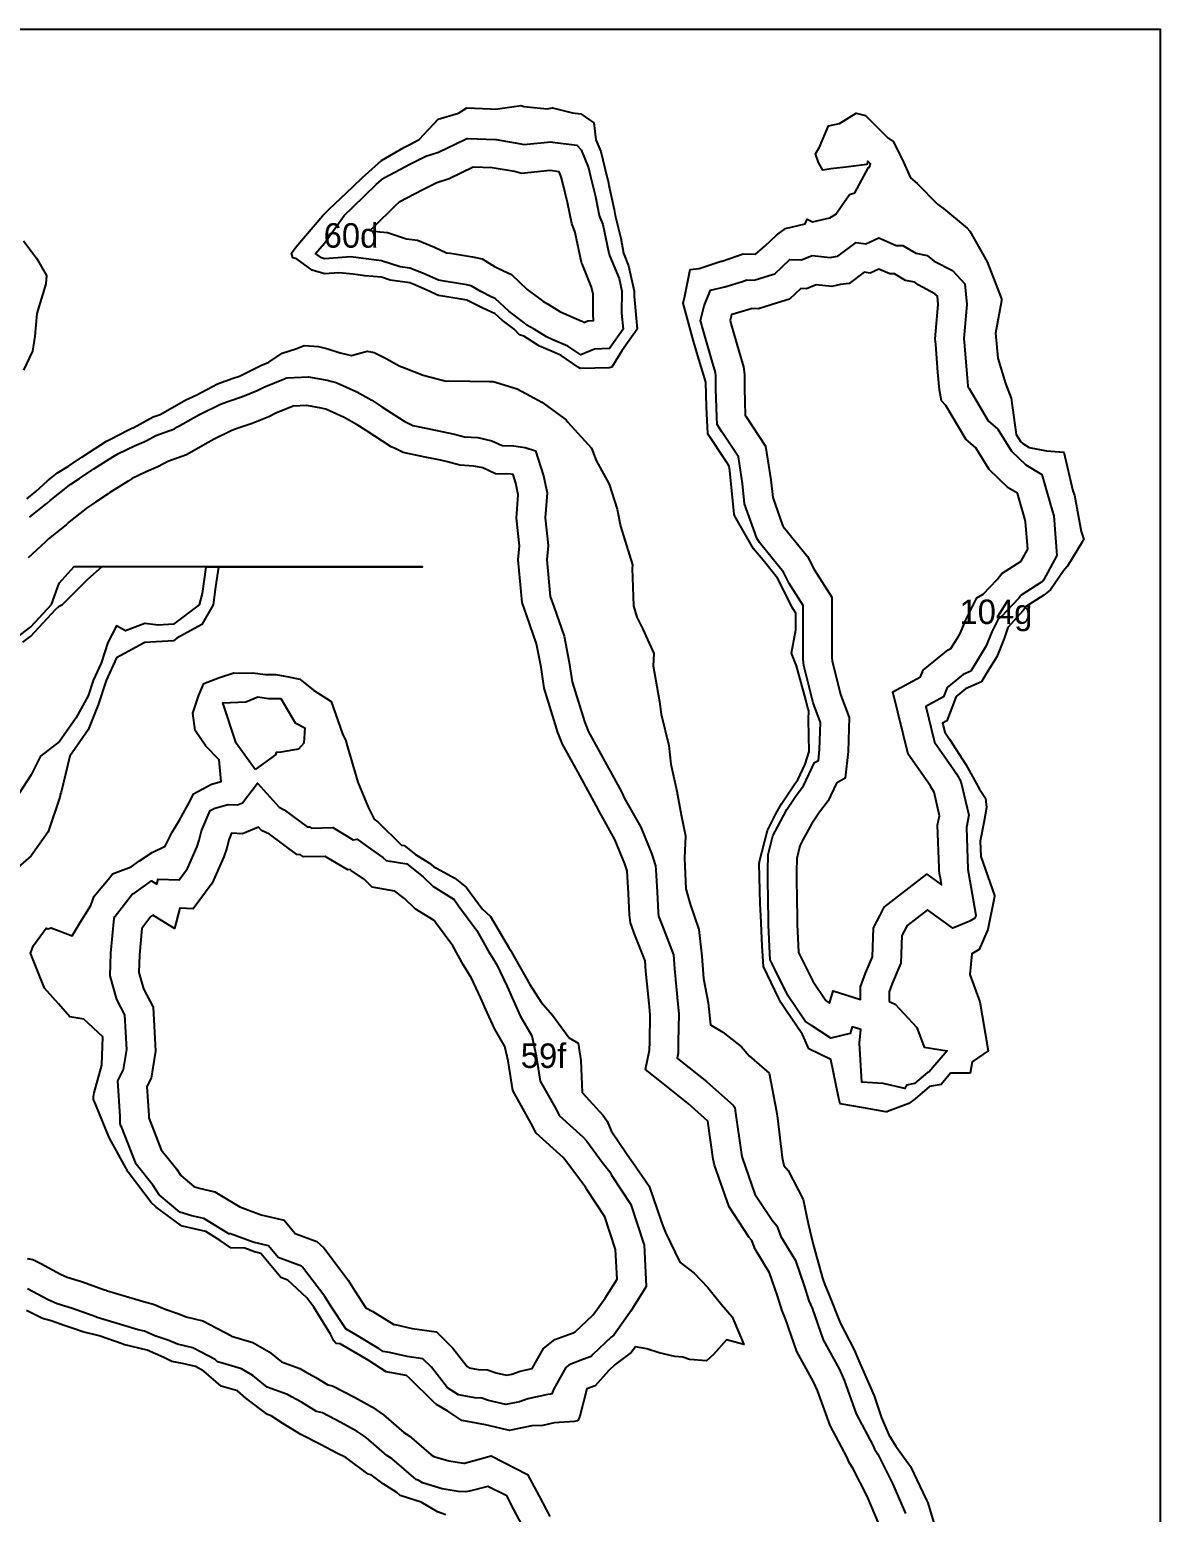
# Model space of a CAD drawing. Header units: millimetres. Extents: x 0 to 600, y 0 to 900.
# Drawn here: x 323.1 to 600, y 537 to 900 of the extents above; entities that cross this region are included whole.
import ezdxf
from ezdxf.enums import TextEntityAlignment as Align

# ---------------------------------------------------------------- set-up
doc = ezdxf.new("R2010")
doc.units = ezdxf.units.MM
for name, color, linetype in [('CORTE', 1, 'Continuous'), ('GRABADO', 5, 'Continuous'), ('HOJA', 8, 'Continuous')]:
    doc.layers.add(name, color=color, linetype=linetype)

msp = doc.modelspace()

# ---------------------------------------------------------------- linework, layer by layer
at = {"layer": 'CORTE'}
for points in [[(469.76, 842.17), (471.16, 835.97), (471.15, 834.72), (471.83, 826.68), (468.1, 821.38), (465.68, 817.38), (465.05, 817.21), (464.92, 817.2), (458.05, 817.02), (457.83, 817.11), (457.42, 817.38), (453.23, 820.26), (451.07, 821.19), (447.97, 822.53), (444.09, 824.94), (443.06, 825.28), (441.75, 826.65), (438.79, 828.88), (437.11, 830.45), (434.06, 831.83), (430.16, 833.79), (428.77, 834.02), (423.19, 834.92), (422.63, 835.17), (421.1, 835.89), (417.45, 837.54), (416.22, 838.03), (411.36, 838.68), (409.26, 839.37), (405.21, 839.76), (402.29, 840.16), (398.8, 840.49), (395.32, 840.24), (392.24, 841.09), (388.33, 843.95), (387.54, 844.15), (387.25, 845.24), (388.3, 846.71), (394.86, 854.53), (395.28, 854.93), (396.37, 855.99), (402.25, 861.48), (404.62, 863.8), (409.23, 867.95), (414.76, 871.15), (416.21, 871.91), (418.51, 873.07), (423.17, 878.09), (428.08, 879.57), (430.17, 880.82), (435.86, 880.61), (437.15, 880.57), (443.45, 881.44), (444.14, 881.21), (449.82, 880.64), (451.1, 880.85), (456.07, 879.67), (458.1, 879.37), (461.26, 877.19), (461.75, 873.02), (462.93, 870.13), (464.56, 863.76), (464.69, 863.21), (465.11, 861.13), (466.22, 855.97), (466.48, 854.5), (467.89, 848.93), (468.5, 845.24), (469.76, 842.17)], [(500.35, 772.93), (495.79, 780.92), (495.64, 781.36), (494.55, 792.04), (494.37, 793.17), (493.67, 794.24), (489.17, 801.07), (488.82, 807.63), (488.65, 813.66), (486.95, 819.34), (485.66, 823.76), (483.1, 833.06), (483.54, 834.77), (484.86, 841.25), (487.06, 841.55), (491.94, 843.18), (492.44, 843.29), (492.65, 843.36), (497.82, 845.08), (500.84, 845.03), (503.13, 846.98), (506.03, 849.65), (508.16, 851.3), (513.05, 852.49), (513.47, 853.57), (514.81, 852.93), (519.05, 853.93), (520.54, 854.86), (523.85, 859.64), (525.21, 860.05), (528.53, 866.25), (528.75, 866.35), (529.03, 867.14), (528.38, 867.79), (528.14, 866.96), (522.94, 866.33), (519.29, 865.89), (517.36, 865.64), (516.26, 867.44), (515.56, 869.62), (516.56, 871.25), (518.69, 876.42), (521.41, 877.05), (525.48, 879.55), (526.78, 879.21), (527.8, 878.98), (533.23, 873.55), (534.58, 872.63), (536.77, 868.3), (538.81, 863.74), (540.44, 862.3), (545.44, 857.3), (546.92, 856.18), (552.65, 851.41), (553.34, 850.66), (557.55, 843.17), (561.13, 834.07), (561.11, 833.59), (559.65, 825.67), (560.18, 819.59), (562.11, 813.38), (563.47, 809.79), (564.72, 800.91), (565.84, 799.11), (566.28, 798.69), (567.91, 797.72), (572.13, 796.87), (576.35, 796.54), (578.54, 787.09), (579, 786.04), (580.6, 777.12), (581.26, 775.15), (580.94, 774.7), (580.9, 774.7), (577.23, 768.61), (576.31, 767.51), (573.12, 762.84), (571.5, 761.57), (567.21, 758.89), (566.42, 757.81), (562.63, 753.64), (561.78, 750.94), (559.97, 746.45), (557.37, 742.31), (556.18, 740.34), (552.24, 738.58), (549.96, 736.73), (547.74, 730.81), (546.64, 730.22), (547.18, 728.03), (548.39, 726.32), (552.36, 720.13), (555.74, 714.07), (557.16, 711.81), (557.46, 709.57), (556.84, 706.28), (555.87, 701.3), (556.01, 697.55), (559.34, 687.99), (559.37, 687.8), (557.77, 679.66), (555.64, 674.81), (553.79, 673.76), (553.33, 668.68), (555.76, 662), (556.36, 658.61), (557.83, 650.02), (553.91, 647.29), (553.41, 644.52), (548.63, 644.52), (546.29, 641.77), (543.47, 641.22), (539.96, 638.26), (538.43, 637.1), (533.2, 635.16), (533.1, 635.04), (532.78, 635.02), (527.29, 636.01), (521.57, 636.98), (521.29, 638.3), (519.32, 647.84), (513.95, 650.5), (512.35, 653.98), (508.37, 659.9), (507.09, 661.81), (506.59, 662.81), (502.77, 670.62), (502.51, 675.64), (502.17, 683.13), (501.99, 686.02), (501.76, 695.83), (501.79, 696.1), (501.86, 696.31), (503.79, 703.97), (505.84, 708.02), (507.18, 710.46), (510.44, 715.34), (511.18, 716.31), (513.03, 720.21), (514.03, 723.28), (513.82, 731.11), (513.88, 733.27), (513.65, 733.88), (513.14, 735.95), (510.91, 744.23), (509.64, 747.37), (510.73, 753.06), (510.72, 756.16), (510.73, 757.15), (509.99, 758.31), (506.25, 765.74), (502.71, 770.08), (500.35, 772.93)], [(408.86, 850.48), (410.69, 850.31), (415.37, 848.79), (418.03, 848.43), (422.26, 846.72), (425.2, 845.4), (426.12, 845.26), (431.52, 844.42), (433.87, 843.86), (436.94, 842.04), (439.16, 840.92), (441.05, 840.07), (444.94, 836.42), (448.32, 833.87), (448.8, 833.5), (450.29, 832.63), (452.92, 831), (453.85, 830.59), (458.32, 828.66), (458.84, 828.3), (459.82, 828.73), (461.2, 828.79), (461.06, 830.36), (461.11, 835.22), (460.72, 836.94), (458.53, 842.28), (458.45, 842.52), (458.21, 843.03), (456.72, 850.3), (455.85, 852.51), (454.81, 857.65), (453.75, 862.07), (453.27, 863.94), (452.74, 865.22), (450.56, 865.49), (443.51, 864.77), (441.86, 865.24), (436.36, 866.15), (431.74, 866.3), (425.79, 863.49), (422.79, 862.5), (419.41, 860.8), (413.57, 857.73), (413.48, 857.68), (412.74, 856.99), (407.09, 851.46), (406.4, 850.82), (408.86, 850.48)], [(526.57, 665.65), (527.81, 669.04), (529.47, 673), (529.77, 680.07), (531.42, 683.2), (532.37, 685.15), (542.8, 693.27), (546.41, 690.66), (546.12, 692.32), (545.95, 693.31), (545.8, 694.35), (545.86, 694.83), (545.46, 705.22), (545.92, 707.56), (544.57, 713.34), (544.07, 714.24), (543.63, 714.92), (538.23, 722.61), (534.46, 737.89), (541.28, 741.58), (541.88, 743.16), (548.04, 748.17), (548.7, 748.47), (550.61, 751.63), (551.04, 752.32), (552.33, 755.5), (555.09, 760.91), (556.62, 761.79), (560, 765.4), (561.15, 766.84), (565.91, 769.85), (567.51, 772.78), (567.01, 779.54), (566.78, 780.22), (564.98, 786.51), (562.76, 787.83), (558.05, 792.34), (554.77, 797.6), (552.4, 799.74), (547.5, 807.95), (546.43, 809.12), (545.92, 811.79), (545.54, 816.11), (544.98, 822.88), (544.84, 824.3), (545.55, 832.75), (545.38, 834.73), (544.8, 835.33), (540.68, 837.49), (539.85, 838.17), (537.59, 838.58), (534.92, 840.19), (533.77, 840.21), (531.08, 841.38), (528.94, 840.42), (527.45, 840.6), (523.75, 837.88), (521.69, 837.58), (519.56, 837.08), (515.71, 837.52), (513.31, 836.56), (511.91, 836.63), (509.21, 834.03), (506.23, 833.15), (501.58, 831.67), (499.79, 831.7), (499.78, 831.69), (495.12, 830.27), (494.97, 830.23), (494.95, 830.2), (494.61, 828.86), (494.82, 828.1), (496.88, 821.06), (497.94, 817.41), (498.14, 815.55), (498.15, 812.15), (498.34, 805.61), (498.49, 805.39), (503.33, 798.04), (504.62, 789.81), (505.06, 785.46), (507.58, 778.46), (507.61, 778.4), (513.62, 771.03), (515.23, 767.83), (519.58, 761.02), (519.54, 754.33), (519.55, 746.26), (519.63, 745.5), (521.69, 737.27), (523.77, 731.56), (523.55, 723.25), (522.83, 716.71), (520.69, 715.53), (518.64, 711.21), (516.54, 708.44), (514.54, 705.45), (512.47, 701.67), (511.71, 700.18), (510.93, 697.07), (510.85, 693.97), (510.93, 685.33), (511.05, 684.37), (511.05, 680.94), (511.36, 674.13), (511.36, 674.08), (511.85, 673.07), (514.86, 667.05), (518.06, 662.28), (518.51, 661.98), (518.98, 661.66), (519.9, 664.7), (526.59, 662.58), (526.57, 665.65)], [(400.85, 724.63), (403.47, 715.8), (405.95, 709.68), (407.45, 706.72), (408.37, 706.09), (414.12, 700.34), (414.8, 700.23), (417.54, 698.09), (421.04, 695.95), (422.01, 695.11), (427.19, 692.25), (430.03, 690.02), (433.88, 684.79), (435.98, 682.86), (440.52, 675.12), (440.84, 674.61), (440.99, 674.29), (445.54, 666.22), (448.35, 661.94), (451.12, 658.71), (455.21, 653.17), (457.39, 651.88), (458.1, 647.65), (458.43, 639.79), (463.52, 634.13), (464.51, 632.8), (465.48, 630.44), (469.43, 624.63), (470.77, 622.63), (474.8, 616.89), (477.74, 608.31), (478.14, 607.12), (478.82, 605.48), (482.31, 598.23), (485.83, 595.54), (489.21, 592.04), (492.55, 587.86), (495.14, 584.86), (498.02, 578.09), (493.72, 579.21), (490.58, 575.66), (488.82, 574.1), (484.71, 574.39), (483.03, 574.96), (481.1, 575.19), (477.25, 576.05), (474.23, 577.01), (471.46, 577.56), (470.42, 576.11), (466.48, 573.16), (464.95, 571.71), (461.58, 567.96), (459.57, 567.24), (457.83, 560.57), (457.4, 559.56), (457.14, 559.43), (456.51, 559.26), (451.57, 558.94), (448.73, 558.3), (446.05, 558.21), (441.36, 557.2), (440.57, 557.06), (439.94, 557.2), (434.75, 558.39), (430.28, 559.25), (428.96, 559.49), (425.48, 561.79), (422.76, 563.4), (421.96, 564.08), (416.23, 569.8), (415.34, 570.53), (410.4, 571.42), (405.97, 574.26), (404.22, 575.32), (399.15, 578.28), (398.16, 578.36), (397.59, 579.03), (396.8, 580.62), (392.7, 587.23), (390.95, 589.53), (386.3, 593.88), (384.63, 594.51), (379.73, 600.41), (378.14, 600.78), (375.78, 601.65), (372.38, 601.76), (369.78, 603.56), (366.19, 605.73), (360.52, 607.05), (360.38, 607.08), (360.25, 607.11), (354.07, 611.75), (352.83, 612.83), (347.24, 620.26), (347.2, 620.31), (347.11, 620.44), (342.54, 628.76), (339.28, 636.75), (338.73, 638.07), (338.75, 638.7), (338.86, 639.74), (340.79, 646.52), (341.01, 653.43), (336.35, 657.71), (332.89, 658.34), (330.17, 661.52), (326.73, 665.32), (323.25, 673.91), (324.04, 675.81), (327.09, 680.06), (327.65, 679.88), (328.38, 680.12), (333.49, 678.18), (335.49, 681.44), (338.03, 685.57), (338.92, 687.86), (342.69, 692.46), (343.36, 693.32), (347.97, 695.06), (350.02, 696.53), (353.11, 698.51), (356.25, 700.13), (357.99, 703.52), (359.75, 706.47), (362.51, 711.38), (363.17, 712.93), (367.62, 715.29), (369.99, 715.94), (369.5, 721.21), (366.26, 724.6), (363.62, 728.43), (363.06, 732.69), (364.5, 737.09), (365.77, 739.9), (369.57, 741.39), (373.1, 742.5), (375.07, 742.46), (377.73, 742.57), (380.74, 742.15), (383.35, 742.12), (386.46, 741.54), (389.26, 740.97), (392.58, 738.27), (396.96, 735.52), (399.72, 727.64), (400.49, 725.92), (400.85, 724.63)], [(363.27, 616.77), (364.57, 616.38), (368.41, 615.49), (374.52, 611.79), (379.82, 609.84), (385.45, 608.54), (388.14, 605.29), (393.43, 603.3), (395.1, 601.74), (401.12, 593.86), (402.76, 591.21), (405.44, 587.11), (407.11, 586.14), (412.3, 583.02), (412.56, 582.97), (416.76, 582.04), (422.71, 581.2), (426.71, 577.19), (430.21, 572.73), (430.73, 572.39), (432.95, 572), (435.18, 571.86), (437.31, 571.14), (439.84, 570.57), (441.19, 570.81), (443.2, 571.54), (446.17, 572.18), (448.94, 577.1), (451.72, 579.3), (456.16, 580.99), (456.69, 581.18), (461, 585.28), (461.08, 585.34), (463.99, 589.42), (466.94, 594.12), (466.6, 601.35), (463.96, 609.32), (459.54, 616.01), (459.24, 616.58), (457.71, 618.55), (454.19, 623.39), (453.75, 623.85), (447.12, 629.84), (445.91, 632.22), (441.4, 640.24), (440.24, 647.51), (439.49, 651.09), (437, 655.28), (435.15, 659.37), (433.62, 662.88), (431.28, 667.8), (429.3, 670.93), (426.7, 675.71), (422.48, 681.42), (422.16, 681.88), (417.51, 684.79), (414.91, 687.28), (412.54, 689.12), (407, 690.04), (405.12, 691.92), (401.85, 694.15), (401.56, 694.37), (401, 694.27), (395.43, 697.6), (390.16, 697.49), (389.38, 697.98), (388.49, 698.05), (381.79, 703.01), (379.85, 703.97), (379.11, 704.79), (375.23, 703.11), (372.53, 703.27), (371.83, 701.63), (371.36, 699.65), (370.65, 697.5), (367.81, 691.06), (363.09, 684.79), (359.86, 684.88), (358.54, 679.95), (353.24, 683.18), (352.79, 682.86), (350.57, 679.98), (349.96, 673.47), (349.83, 669.21), (351, 665.14), (353.3, 660.72), (353.88, 649.94), (352.83, 643.29), (351.79, 641.22), (352.3, 634.13), (352.27, 633.58), (355.3, 625.79), (359.03, 621.07), (360.07, 619.44), (363.27, 616.77)]]:
    msp.add_lwpolyline(points, close=True, dxfattribs=at)
for points in [[(321.55, 848.31), (324.74, 844.08), (327.18, 839.82), (327.03, 837.79), (324.84, 830.53), (324.33, 824.96), (323.74, 821.26), (321.55, 816.67)], [(322.43, 785.17), (324.6, 786.91), (327.44, 789.54), (329.9, 791.48), (332.57, 793.12), (335.87, 795.37), (337.71, 796.52), (341.87, 799.23), (342.89, 799.75), (347.09, 801.91), (348.14, 802.42), (348.42, 802.54), (353.37, 805.22), (355.01, 805.81), (358.62, 807.84), (361.31, 809.36), (363.87, 810.53), (367.89, 812.64), (369.11, 813.27), (372.96, 814.68), (374.46, 815.19), (374.99, 815.4), (379.72, 817.79), (381.68, 818.57), (384.92, 820.79), (388.27, 821.85), (390.3, 822.68), (393.86, 822.45), (396.07, 821.86), (399.14, 820.89), (401.9, 820.23), (405.78, 821.29), (407.44, 820.99), (410.41, 819.49), (413.54, 817.7), (414.86, 817.24), (419.48, 815.37), (424.74, 814.04), (425.29, 813.94), (425.73, 813.99), (430.91, 813.93), (435.68, 813.9), (436.56, 813.83), (437.41, 813.61), (442.45, 812.1), (446.75, 809.82), (448.55, 808.79), (454.49, 804.44), (454.88, 803.88), (460.71, 797.53), (461.83, 794.53), (465.04, 788.76), (467, 782.6), (467.82, 778.42), (470.75, 768.99), (470.63, 768.11), (470.93, 758.95), (471.75, 756.18), (473.29, 753.22), (475.97, 747.28), (475.78, 744.24), (477.33, 735.54), (477.78, 732.39), (479.62, 724.74), (480.12, 720.18), (481.55, 713.58), (482.68, 707.77), (483.68, 702.59), (483.43, 697.15), (483.8, 689.62), (484.84, 685.9), (486.98, 679.72), (487.69, 673.17), (488.08, 667.71), (489.26, 661.75), (489.79, 656.36), (492.81, 654.56), (497.44, 650.95), (499.26, 648.74), (504.18, 644.55), (505.99, 635.17), (506.27, 633.51), (507.4, 623.9), (507.78, 621.95), (508.85, 620.7), (512.51, 613.58), (513.71, 607.73), (514.91, 602.88), (517.28, 594.31), (517.79, 592.68), (518.73, 590.55), (521.6, 583.4), (524.99, 576.75), (525.94, 574.64), (526.95, 572.21), (529.91, 565.5), (531.72, 560.16), (533.49, 556), (535.25, 553.21), (538.78, 548.2), (542.74, 539.96), (543.05, 539.36), (543.24, 538.78), (546.1, 529.31)], [(531.11, 534.02), (528.16, 540.95), (524.69, 547.79), (523.77, 549.24), (523.27, 550.41), (519.11, 558.27), (516, 566.82), (515.56, 567.9), (515.07, 568.97), (511.01, 576.38), (508.23, 584.42), (507.38, 586.35), (506.23, 590.02), (504.29, 595.65), (500.74, 601.45), (499.94, 603.59), (499.32, 604.33), (494.4, 611.76), (490.8, 622), (490.5, 623.44), (489.18, 632.79), (484.33, 637.11), (478.21, 642), (473.91, 645.39), (474.91, 650.14), (474.93, 652.22), (475.05, 658.8), (474.86, 660.75), (473.99, 669.5), (473.85, 671.99), (471.33, 678.4), (470.26, 681.3), (470.02, 683.27), (469.75, 688.51), (469.42, 693.97), (469.42, 694.05), (468.86, 695.74), (466.41, 701.73), (462.63, 708.5), (461.85, 710.02), (461.35, 710.99), (457.31, 718.33), (453.62, 725.11), (452.46, 727.94), (451.85, 729.81), (449.07, 738.8), (448.35, 743.9), (447.23, 749.67), (444.81, 756.46), (443.71, 759.76), (442.76, 770.19), (443.03, 773.66), (442.35, 780.39), (442.75, 786.14), (442.18, 788.99), (441.49, 791.07), (440.98, 791.14), (437.15, 791.27), (434.03, 792.69), (431.9, 793.17), (428.43, 793.36), (425.45, 794.19), (423.74, 794.56), (419.91, 795.37), (414.56, 796.46), (412.58, 797.48), (411.6, 797.87), (405.52, 801.83), (403.32, 803.25), (400.07, 805.02), (395.61, 807.05), (395.23, 807.17), (394.46, 807.37), (390.97, 807.95), (387.62, 807.81), (383.35, 806.1), (381.67, 805.25), (377.61, 803.6), (373.9, 802.34), (372.56, 801.86), (367.96, 799.57), (367.83, 799.5), (366.65, 798.84), (362.77, 796.65), (361.46, 795.91), (356.89, 794.26), (354.65, 793.05), (351.64, 791.77), (348.2, 790.1), (347.18, 789.48), (342.71, 786.65), (342.31, 786.35), (339.18, 784.3), (337, 782.81), (336.89, 782.75), (332.67, 779.42), (331.99, 778.79), (327.7, 775.35), (326.85, 774.53), (322.74, 770.7)], [(318.47, 750.01), (323.35, 753.79), (328.41, 759.26), (330.31, 764.45), (334, 768.56), (353.21, 768.56), (377.34, 768.56), (403.15, 768.56), (419.2, 768.56), (419.2, 768.41), (396.95, 768.41), (369.31, 768.41), (368.59, 763.57), (368.01, 759.2), (365.28, 754.36), (359.13, 751), (358.28, 750.36), (351.33, 749.95), (351.29, 749.96), (351.11, 749.89), (344.37, 746.18), (341.83, 740.67), (339.89, 734.7), (338.56, 731.41), (337.41, 728.56), (332.89, 722.15), (330.78, 713.34), (330.65, 712.9), (330.44, 712.11), (327.63, 703.62), (323.46, 697.77), (319.57, 694.34)], [(322.44, 599.17), (323.86, 598.9), (325.79, 597.9), (330.67, 595.31), (332.27, 594.6), (335.75, 593.53), (341.44, 591.5), (341.81, 591.38), (341.94, 591.33), (347.34, 589.71), (351.5, 588.47), (353.43, 588.01), (356.26, 586.77), (359.58, 585.62), (361.41, 584.89), (365.51, 583.89), (372.5, 580.2), (372.55, 580.16), (377.78, 578.57), (381.72, 576.31), (384.73, 573.87), (389.28, 572.21), (390.65, 571.37), (393.18, 570.04), (396.07, 568.24), (397.23, 567.96), (402.62, 565.2), (407.03, 562.75), (409.77, 560.84), (414.72, 556.55), (416, 555.73), (421.39, 551.11), (422.08, 550.71), (425.72, 549.61), (428.83, 549.1), (429.45, 549.05), (429.58, 549.08), (436.09, 550.8), (445.04, 546.28), (447.87, 541), (450.48, 535.96)], [(425.02, 536.42), (422.98, 537.15), (418.96, 539.47), (413.86, 541.15), (412.98, 541.9), (409.65, 544.01), (406.76, 546.22), (406.01, 546.38), (400.53, 550.43), (398.14, 551.61), (394.48, 553.53), (389.53, 556.1), (388.41, 556.68), (385.08, 558.73), (382.22, 560.65), (381.33, 560.99), (375.99, 564.92), (373.98, 566.74), (369.95, 567.91), (365.72, 571.59), (363.66, 572.68), (360.51, 573.45), (357.87, 573.9), (355.97, 574.92), (351.84, 576.73), (346.08, 578.11), (346.02, 578.13), (345.95, 578.15), (340.11, 580.21), (336.09, 581.21), (334.25, 581.87), (331.53, 582.71), (328.34, 583.86), (326.22, 584.45), (322.35, 586.46)]]:
    msp.add_lwpolyline(points, dxfattribs=at)
at = {"layer": 'GRABADO'}
for points in [[(416.22, 841.61), (413.81, 841.94), (409.26, 843.41), (408.05, 843.53), (402.29, 844.32), (401.72, 844.38), (395.32, 843.92), (394.53, 844.14), (393.06, 845.21), (395.27, 847.75), (400.12, 854.53), (402.25, 856.52), (407.92, 862.07), (409.23, 863.27), (410.09, 863.81), (416.21, 867.03), (420.11, 868.99), (423.19, 870), (429.68, 873.07), (430.17, 873.36), (430.39, 873.35), (437.15, 873.12), (437.2, 873.13), (437.36, 873.08), (443.39, 872.08), (444.13, 871.87), (450.69, 872.54), (451.11, 872.47), (457.1, 871.74), (458.13, 870.54), (459.93, 866.14), (460.54, 863.76), (461.65, 859.16), (462.59, 854.5), (463.45, 852.31), (464.91, 845.25), (464.98, 845.08), (465.11, 844.69), (467.42, 839.06), (468.12, 835.97), (468.07, 830.63), (468.4, 826.68), (465.08, 821.96), (461.42, 821.79), (458.06, 820.35), (454.92, 822.5), (451.07, 824.17), (449.66, 824.78), (446.67, 826.64), (444.87, 827.69), (444.08, 828.3), (440.43, 831.06), (437.11, 834.17), (436.15, 834.6), (433.58, 835.9), (431.21, 837.3), (430.17, 837.55), (425.05, 838.34), (423.19, 838.63), (419.52, 840.28), (416.22, 841.61)], [(533.6, 662.07), (535.03, 661.39), (540.32, 655.7), (542.16, 650.86), (547.78, 650), (543.31, 644.75), (542.98, 644.69), (539.76, 641.97), (537.81, 641.59), (537.38, 640.81), (532.08, 641.96), (526.88, 642.29), (526.28, 651.88), (526.68, 655.21), (524.54, 655.89), (524.03, 654.2), (519.26, 653.07), (514.59, 656.17), (513, 657.26), (508.8, 663.52), (505.58, 669.97), (504.44, 672.29), (504.36, 673.79), (504.05, 680.78), (504.05, 683.96), (503.94, 684.9), (503.85, 694.02), (503.95, 698.02), (505.11, 702.65), (506.28, 704.94), (508.55, 709.09), (510.84, 712.51), (512.63, 714.86), (515.33, 720.57), (516.27, 721.09), (516.56, 723.73), (516.74, 730.41), (514.99, 735.22), (512.72, 744.29), (512.55, 745.9), (512.54, 754.34), (512.56, 758.99), (509.13, 764.37), (507.71, 767.2), (502.15, 774.01), (501.83, 774.41), (501.2, 775.52), (498.18, 783.9), (497.67, 788.91), (496.65, 795.45), (492.64, 801.54), (491.45, 803.35), (491.35, 805.09), (491.16, 812.03), (491.14, 815.17), (491.05, 816.06), (490.16, 819.1), (488.09, 826.19), (487.37, 828.79), (488.29, 832.39), (489.86, 836.25), (493.32, 837.03), (497.65, 838.36), (498.71, 838.72), (500.55, 838.68), (504.17, 839.84), (505.59, 840.26), (509.23, 843.76), (512.11, 843.62), (514.75, 844.68), (519.15, 844.18), (520.4, 844.47), (521.02, 844.56), (525.53, 847.89), (527.85, 847.6), (531.02, 849.03), (535.28, 847.19), (536.93, 847.16), (540.11, 845.24), (542.9, 844.73), (544.57, 843.35), (549.07, 841), (552.15, 837.77), (552.57, 832.75), (551.87, 824.36), (551.96, 823.52), (552.52, 816.7), (552.86, 812.76), (552.93, 812.37), (553.15, 812.13), (557.87, 804.23), (560.18, 802.15), (563.52, 796.79), (567.02, 793.44), (570.95, 791.11), (573.47, 782.3), (573.93, 780.95), (574.65, 771.23), (571.37, 765.25), (571.1, 764.86), (571.04, 764.82), (570.75, 764.63), (565.89, 761.55), (565.3, 760.81), (561.01, 756.23), (560.38, 755.87), (558.7, 752.59), (557.3, 749.12), (556.57, 747.96), (553.55, 742.97), (551.74, 742.16), (547.76, 738.93), (546.91, 736.66), (542.55, 734.31), (544.71, 725.56), (549.44, 718.82), (550.07, 717.84), (551.16, 715.89), (553.07, 707.7), (552.49, 704.68), (552.87, 694.58), (552.86, 694.46), (552.87, 694.4), (553.02, 693.52), (554.78, 683.21), (554.69, 682.74), (554.56, 682.45), (553.36, 681.77), (549.21, 680), (542.96, 684.52), (537.95, 680.62), (537.66, 680.04), (536.7, 678.2), (536.41, 671.46), (534.33, 666.48), (533.58, 664.43), (533.6, 662.07)], [(378.35, 718.87), (373.64, 725.34), (370.42, 735.22), (376.04, 735.42), (378.94, 736.66), (381.57, 736.29), (384.56, 736.26), (388.09, 730.26), (390.49, 729.03), (390.27, 725.31), (388.96, 723.83), (384.62, 723.11), (383.47, 723.04), (383.26, 722.43), (378.35, 718.87)], [(354.76, 614.75), (353.32, 617.01), (349.16, 622.27), (345.69, 631.21), (345.44, 631.66), (345.21, 632.22), (345.29, 634.03), (344.67, 642.64), (346.09, 645.46), (346.86, 650.31), (346.4, 658.83), (344.47, 662.53), (342.79, 668.33), (342.97, 673.91), (343.77, 682.43), (343.93, 682.85), (344.03, 682.96), (348.25, 688.43), (348.87, 688.67), (352.91, 691.58), (354.19, 690.79), (354.52, 692.02), (359.67, 691.89), (361.73, 694.63), (364.11, 700.02), (364.62, 701.57), (365.16, 703.83), (367.28, 708.81), (368.45, 709.43), (371.68, 710.33), (373.98, 710.2), (375.23, 710.74), (378.87, 715.53), (384.16, 709.65), (385.45, 709.01), (391.05, 704.86), (391.65, 704.81), (392.1, 704.53), (397.3, 704.64), (402.3, 701.65), (403.32, 701.84), (405.95, 699.83), (409.6, 697.33), (410.36, 696.58), (415.44, 695.74), (419.49, 692.58), (421.84, 690.34), (427.07, 687.06), (428.15, 685.52), (432.61, 679.49), (435.34, 674.48), (437.42, 671.19), (440, 665.78), (441.55, 662.21), (443.22, 658.52), (446.1, 653.67), (447.13, 648.77), (448.11, 642.58), (452.08, 635.52), (452.77, 634.17), (458.64, 628.87), (459.58, 627.89), (463.3, 622.76), (465.17, 620.36), (465.58, 619.55), (470.31, 612.4), (473.54, 602.64), (473.55, 602.51), (474.04, 592.26), (470.28, 586.26), (470.25, 586.17), (470.1, 585.93), (466.14, 580.38), (465.52, 579.92), (461.03, 575.64), (460.57, 575.13), (458.59, 574.43), (455.22, 573.14), (454.36, 572.46), (451.43, 567.26), (450.93, 566), (450.58, 565.97), (450, 565.84), (445.13, 564.79), (443.01, 564.03), (439.67, 563.43), (435.42, 564.4), (433.83, 564.93), (432.12, 565.04), (428.07, 565.76), (425.4, 567.52), (421.46, 572.54), (419.41, 574.59), (415.51, 575.15), (411.18, 576.11), (409.7, 576.37), (408.71, 577.01), (403.54, 580.12), (400.49, 581.9), (396.86, 587.46), (395.35, 589.88), (389.89, 597.02), (389.66, 597.24), (383.94, 599.4), (381.57, 602.25), (377.81, 603.12), (372.27, 605.16), (371.89, 605.17), (371.6, 605.37), (365.74, 608.93), (362.77, 609.61), (359.89, 610.48), (354.76, 614.75)]]:
    msp.add_lwpolyline(points, close=True, dxfattribs=at)
for points in [[(323.07, 780.61), (327.41, 784.09), (328.12, 784.74), (332.88, 788.5), (333.19, 788.69), (335.29, 790.12), (338.33, 792.12), (338.79, 792.45), (343.49, 795.43), (344.85, 796.25), (348.74, 798.14), (351.6, 799.36), (354.01, 800.66), (358.53, 802.3), (359.33, 802.75), (363.21, 804.93), (364.55, 805.69), (364.84, 805.84), (369.81, 808.31), (371.59, 808.95), (375.17, 810.17), (378.77, 811.63), (380.47, 812.48), (385.68, 814.57), (385.78, 814.64), (386.13, 814.75), (391.4, 814.97), (395.94, 814.22), (397.19, 813.89), (398.12, 813.59), (403.2, 811.29), (406.91, 809.27), (409.33, 807.69), (414.84, 804.11), (415.49, 803.85), (416.91, 803.12), (421.33, 802.22), (425.2, 801.4), (427.13, 800.99), (429.57, 800.3), (432.87, 800.13), (436.26, 799.36), (438.77, 798.22), (441.6, 798.13), (444.47, 797.71), (446.94, 796.89), (448.96, 790.78), (449.8, 786.59), (449.37, 780.5), (450.06, 773.74), (449.78, 770.23), (450.6, 761.21), (451.42, 758.75), (454.01, 751.52), (455.25, 745.05), (455.92, 740.33), (458.52, 731.94), (459.04, 730.36), (459.95, 728.12), (463.45, 721.69), (467.53, 714.28), (468.08, 713.22), (468.8, 711.8), (472.73, 704.78), (475.43, 698.17), (476.38, 695.3), (476.42, 694.31), (476.74, 688.9), (477, 683.87), (477.11, 682.94), (477.87, 680.89), (480.77, 673.51), (480.97, 670.04), (481.82, 661.45), (482.06, 659.09), (481.93, 652.11), (481.9, 649.38), (481.65, 648.2), (482.56, 647.49), (488.85, 642.47), (488.89, 642.43), (488.9, 642.43), (495.34, 636.67), (495.76, 636.12), (495.88, 635.42), (497.4, 624.65), (497.56, 623.89), (500.72, 614.9), (504.94, 608.52), (506.08, 607.17), (507.06, 604.53), (510.66, 598.64), (512.88, 592.21), (513.94, 588.82), (514.75, 586.98), (517.43, 579.22), (521.33, 572.1), (521.98, 570.68), (522.53, 569.35), (525.52, 561.12), (529.59, 553.43), (529.99, 552.5), (530.78, 551.24), (534.5, 543.91), (537.58, 536.7)], [(321.42, 750.01), (323.35, 751.51), (329.42, 758.07), (330.33, 758.88), (331.16, 759.28), (337.29, 765.44), (340.81, 768.56), (353.01, 768.56), (379.27, 768.56), (395.6, 768.56), (395.6, 768.41), (372.96, 768.41), (366.27, 768.41), (365.3, 761.94), (364.57, 759.18), (358.28, 754.41), (354.52, 754.18), (351.29, 754.61), (346.55, 752.85), (344.35, 754.06), (342.24, 749.93), (340.59, 744.89), (338.64, 740.67), (337.41, 736.89), (334.36, 731.4), (330.43, 725.75), (325.75, 722.13), (323.47, 717.53), (320.44, 712.92)], [(444.41, 532.46), (441.67, 537.74), (439.91, 541.03), (435.31, 543.35), (431.17, 542.26), (429.89, 542), (427.99, 542.14), (424.13, 542.78), (419.28, 544.25), (418.2, 544.87), (417.74, 545.02), (411.83, 550.09), (410.52, 550.92), (405.47, 555.31), (403.32, 556.8), (399.33, 559.03), (394.79, 561.35), (393.33, 561.69), (389.7, 563.97), (387.19, 565.28), (386.22, 565.88), (381.23, 567.69), (377.75, 570.52), (374.99, 572.1), (370.29, 573.53), (369.11, 573.87), (368.52, 574.39), (363.01, 577.3), (359.27, 578.21), (357.14, 579.06), (353.71, 580.24), (351.19, 581.34), (349.68, 581.71), (345.34, 583.01), (339.59, 584.73), (339.46, 584.78), (339.25, 584.84), (333.54, 586.89), (329.81, 588.04), (327.61, 589.01), (322.54, 591.7)]]:
    msp.add_lwpolyline(points, dxfattribs=at)
at = {"layer": 'HOJA'}
msp.add_lwpolyline([(0, 0), (600, 0), (600, 900), (0, 900)], close=True, dxfattribs=at)

# ---------------------------------------------------------------- texts
at = {"layer": 'GRABADO'}
for s, p in [('60d', (401.78, 849.62)), ('104g', (559.73, 757.48)), ('59f', (448.94, 648.8))]:
    msp.add_text(s, height=6, dxfattribs=at).set_placement(p, align=Align.MIDDLE_CENTER)

doc.saveas('drawing.dxf')
